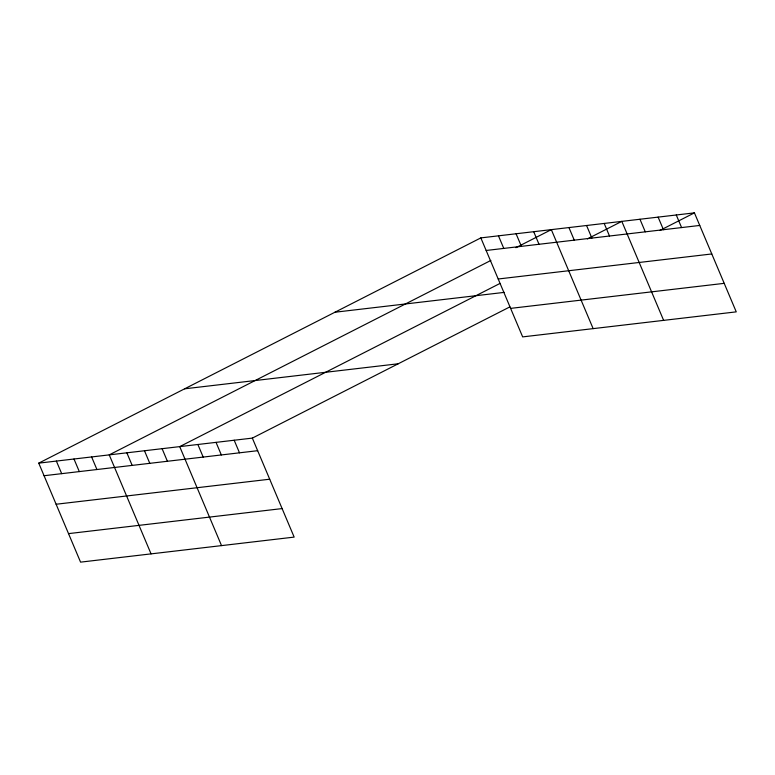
<?xml version="1.0" encoding="UTF-8"?>
<svg xmlns="http://www.w3.org/2000/svg" width="775" height="775" viewBox="0 0 775 775"><rect width="100%" height="100%" fill="white"/><g stroke="black" fill="none" stroke-linecap="round" stroke-linejoin="round"><path stroke-width="1.16" d="M38.75 463.14L252.34 438.108L294.161 537.104L80.571 562.137L38.75 463.14L480.839 237.896L694.429 212.863L736.25 311.86L522.66 336.892L480.839 237.896M490.885 260.429L109.236 454.877L151.057 553.883M515.898 247.69L551.325 229.632L593.146 328.629M499.885 283.495L179.722 446.623L221.534 545.619M587.421 238.894L621.812 221.369L663.632 320.375M252.34 438.108L509.892 306.881M660.038 230.378L694.429 212.863M486.157 250.48L699.748 225.447M498.209 279L711.789 253.958M334.955 312.228L504.292 292.378M510.618 308.382L724.208 283.34M184.644 388.808L398.224 363.775M44.068 475.724L257.658 450.692M56.11 504.244L269.7 479.212M68.52 533.626L282.11 508.584M676.275 214.985L681.593 227.569M658.12 217.116L663.439 229.7M639.966 219.248L645.284 231.832M604.19 223.442L609.508 236.026M586.568 225.506L591.887 238.09M568.947 227.569L574.265 240.153M533.704 231.696L539.022 244.28M516.082 233.769L521.401 246.353M498.461 235.833L503.779 248.417M234.186 440.239L239.494 452.823M216.031 442.36L221.34 454.944M197.877 444.492L203.186 457.076M162.101 448.686L167.41 461.27M144.479 450.75L149.788 463.334M126.858 452.813L132.167 465.397M91.615 456.95L96.933 469.534M73.993 459.013L79.312 471.597M56.372 461.077L61.69 473.661"/></g></svg>
